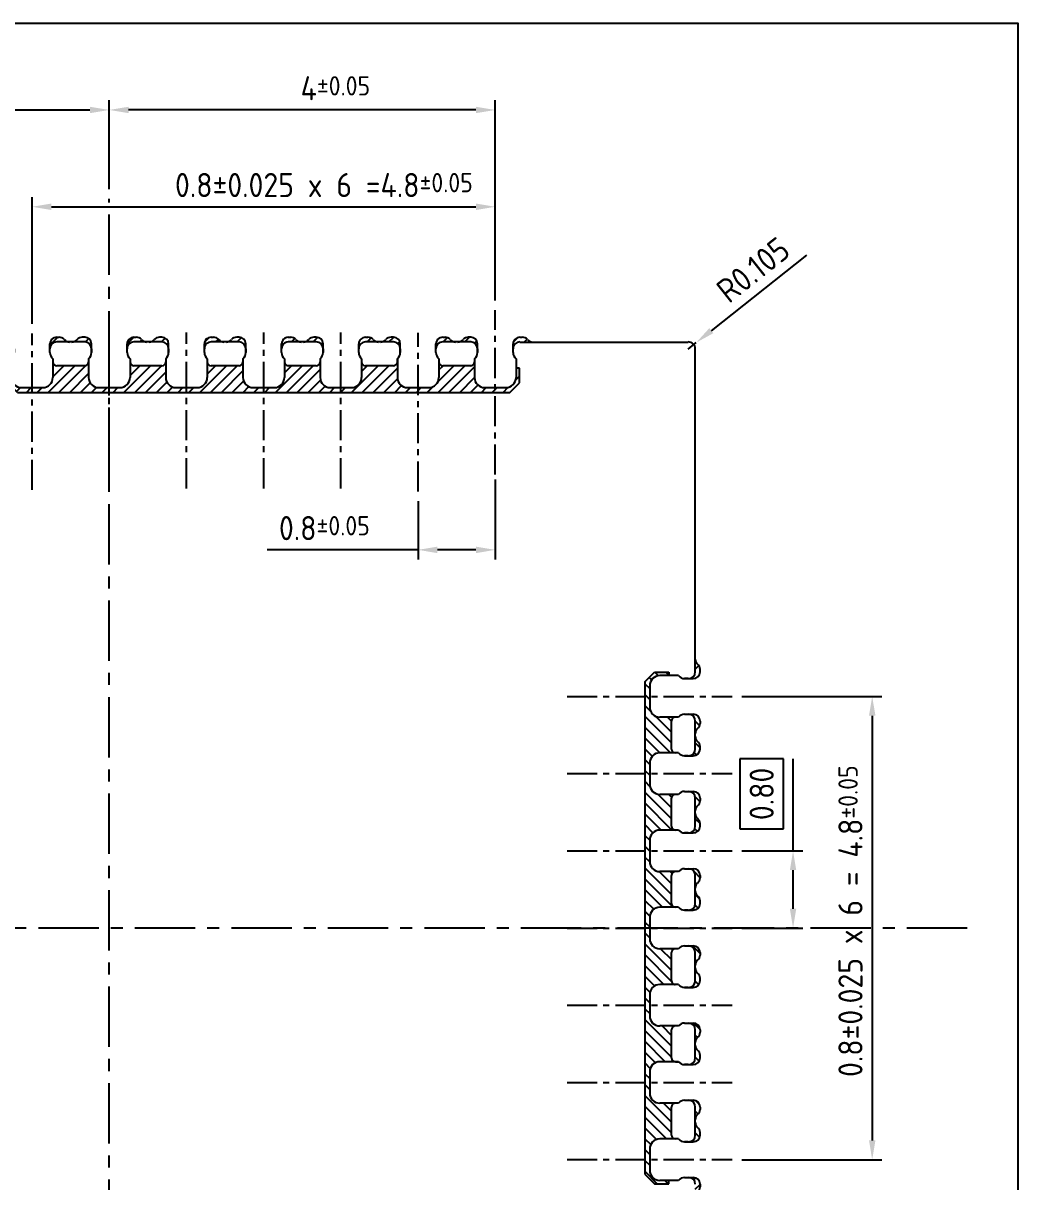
# Model space of a CAD drawing. Extents: x 1467 to 1931, y 226 to 529.
# Drawn here: x 1827.6 to 1930.7, y 335.5 to 455.5 of the extents above; entities that cross this region are included whole.
import ezdxf

# ---------------------------------------------------------------- set-up
doc = ezdxf.new("R2010")
doc.units = 0
doc.linetypes.add('AXES', pattern=[2, 1.25, -0.25, 0.25, -0.25])
doc.layers.add('AXIS', color=4, linetype='AXES', lineweight=25)
doc.layers.add('DIMENSIONS', color=3, linetype='Continuous', lineweight=25)
for name, color, linetype in [('bottom etching', 64, 'Continuous'), ('bottom leadframe', 7, 'Continuous'), ('leadframe', 7, 'Continuous'), ('top leadframe', 5, 'Continuous')]:
    doc.layers.add(name, color=color, linetype=linetype)
doc.styles.get("Standard").update_dxf_attribs({"font": 'ISOCP.SHX', "bigfont": 'bigfont.shx'})
doc.dimstyles.new('ST standard', dxfattribs={"dimtxt": 2.5, "dimasz": 3.5, "dimexe": 1, "dimexo": 1, "dimgap": 1, "dimtad": 1, "dimdec": 3, "dimdsep": 46, "dimtxsty": 'STANDARD', "dimcen": 0, "dimclrd": 3, "dimclre": 3, "dimclrt": 1, "dimadec": 0, "dimazin": 2, "dimtol": 1, "dimtp": 0.1, "dimtm": 0.1, "dimtfac": 0.8, "dimtdec": 3, "dimtmove": 0, "dimatfit": 3, "dimfxl": 1, "dimtolj": 2, "dimlwd": -1, "dimlwe": -1, "dimarcsym": 1})
doc.dimstyles.new('ST standard$0', dxfattribs={"dimtxt": 2.5, "dimasz": 2, "dimexe": 1, "dimexo": 1, "dimgap": 1, "dimtad": 1, "dimdec": 3, "dimdsep": 46, "dimtxsty": 'STANDARD', "dimcen": 0, "dimclrd": 3, "dimclre": 3, "dimclrt": 1, "dimadec": 0, "dimazin": 2, "dimtol": 1, "dimtp": 0.1, "dimtm": 0.1, "dimtfac": 0.8, "dimtdec": 3, "dimtmove": 0, "dimatfit": 3, "dimfxl": 1, "dimtolj": 2, "dimlwd": -1, "dimlwe": -1, "dimarcsym": 1})
pattern_1 = [(45, (31.19803, -19.82155), (-0.0561266, 0.0561266), [])]
pattern_2 = [(0, (33.5826, -10.5325), (0, 6.985), [5.08, -1.905]), (90, (33.5826, -10.5325), (-6.985, 4e-16), [5.08, -1.905])]
pattern_3 = [(45, (33.58265, -10.53248), (-0.0561266, 0.0561266), [])]

# ---------------------------------------------------------------- blocks, each defined once
blk = doc.blocks.new('*D14')
at = {"layer": 'AXIS', "color": 3, "linetype": 'ByBlock', "ltscale": 50, "transparency": 16777216}
for p, q in [((1788.52, 425.91), (1788.52, 447.52)), ((1836.52, 438.31), (1836.52, 447.52)), ((1790.52, 446.52), (1834.52, 446.52))]:
    blk.add_line(p, q, dxfattribs=at)
at = {"layer": 'AXIS', "color": 3, "ltscale": 50, "transparency": 16777216}
for points in [[(1790.52, 446.85), (1790.52, 446.19), (1788.52, 446.52)], [(1834.52, 446.85), (1834.52, 446.19), (1836.52, 446.52)]]:
    blk.add_solid(points, dxfattribs=at)
at = {"layer": 'Defpoints', "color": 0, "ltscale": 50, "transparency": 16777216}
for p in [(1836.52, 446.52), (1836.52, 437.31), (1788.52, 424.91)]:
    blk.add_point(p, dxfattribs=at)
at = {"layer": 'AXIS', "color": 1, "ltscale": 50, "transparency": 16777216, "insert": (1813.45, 448.77), "char_height": 2.5, "attachment_point": 5}
blk.add_mtext('\\A2;4.8{\\H2;±0.05}', dxfattribs=at)
blk = doc.blocks.new('*D15')
at = {"layer": 'AXIS', "color": 3, "linetype": 'ByBlock', "ltscale": 50, "transparency": 16777216}
for p, q in [((1836.52, 438.31), (1836.52, 447.52)), ((1876.52, 426.77), (1876.52, 447.52)), ((1874.52, 446.52), (1838.52, 446.52))]:
    blk.add_line(p, q, dxfattribs=at)
at = {"layer": 'AXIS', "color": 3, "ltscale": 50, "transparency": 16777216}
for points in [[(1838.52, 446.85), (1838.52, 446.19), (1836.52, 446.52)], [(1874.52, 446.85), (1874.52, 446.19), (1876.52, 446.52)]]:
    blk.add_solid(points, dxfattribs=at)
at = {"layer": 'Defpoints', "color": 0, "ltscale": 50, "transparency": 16777216}
for p in [(1836.52, 446.52), (1836.52, 437.31), (1876.52, 425.77)]:
    blk.add_point(p, dxfattribs=at)
at = {"layer": 'AXIS', "color": 1, "ltscale": 50, "transparency": 16777216, "insert": (1859.95, 448.77), "char_height": 2.5, "attachment_point": 5}
blk.add_mtext('\\A2;4{\\H2;±0.05}', dxfattribs=at)
blk = doc.blocks.new('*D18')
at = {"layer": 'AXIS', "color": 3, "linetype": 'ByBlock', "ltscale": 50, "transparency": 16777216}
for p, q in [((1828.52, 424.36), (1828.52, 437.49)), ((1876.52, 426.77), (1876.52, 437.49)), ((1830.52, 436.49), (1874.52, 436.49))]:
    blk.add_line(p, q, dxfattribs=at)
at = {"layer": 'AXIS', "color": 3, "ltscale": 50, "transparency": 16777216}
for points in [[(1830.52, 436.82), (1830.52, 436.15), (1828.52, 436.49)], [(1874.52, 436.82), (1874.52, 436.15), (1876.52, 436.49)]]:
    blk.add_solid(points, dxfattribs=at)
at = {"layer": 'Defpoints', "color": 0, "ltscale": 50, "transparency": 16777216}
for p in [(1876.52, 436.49), (1876.52, 425.77), (1828.52, 423.36)]:
    blk.add_point(p, dxfattribs=at)
at = {"layer": 'AXIS', "color": 1, "ltscale": 50, "transparency": 16777216, "insert": (1858.76, 438.74), "char_height": 2.5, "attachment_point": 5}
blk.add_mtext('\\A2;0.8%%P0.025 x 6 =4.8{\\H2;±0.05}', dxfattribs=at)
blk = doc.blocks.new('*D19')
at = {"layer": 'AXIS', "color": 3, "linetype": 'ByBlock', "ltscale": 50, "transparency": 16777216}
for p, q in [((1876.52, 408.24), (1876.52, 399.94)), ((1868.52, 405.98), (1868.52, 399.94)), ((1868.52, 400.94), (1852.88, 400.94)), ((1874.52, 400.94), (1870.52, 400.94))]:
    blk.add_line(p, q, dxfattribs=at)
at = {"layer": 'AXIS', "color": 3, "ltscale": 50, "transparency": 16777216}
for points in [[(1870.52, 401.27), (1870.52, 400.6), (1868.52, 400.94)], [(1874.52, 401.27), (1874.52, 400.6), (1876.52, 400.94)]]:
    blk.add_solid(points, dxfattribs=at)
at = {"layer": 'Defpoints', "color": 0, "ltscale": 50, "transparency": 16777216}
for p in [(1876.52, 409.24), (1868.52, 406.98), (1876.52, 400.94)]:
    blk.add_point(p, dxfattribs=at)
at = {"layer": 'AXIS', "color": 1, "ltscale": 50, "transparency": 16777216, "insert": (1858.81, 403.19), "char_height": 2.5, "attachment_point": 5}
blk.add_mtext('\\A2;0.8{\\H2;±0.05}', dxfattribs=at)
blk = doc.blocks.new('*D23')
at = {"layer": 'Defpoints', "color": 0, "ltscale": 50, "transparency": 16777216}
for p in [(1896.52, 421.75), (1897.34, 422.41)]:
    blk.add_point(p, dxfattribs=at)
at = {"layer": 'DIMENSIONS', "color": 3, "ltscale": 50, "transparency": 16777216}
for p, q in [((1908.79, 431.48), (1898.91, 423.65)), ((1896.52, 421.75), (1897.34, 422.41))]:
    blk.add_line(p, q, dxfattribs=at)
blk.add_solid([(1898.7, 423.91), (1899.12, 423.39), (1897.34, 422.41)], dxfattribs=at)
at = {"layer": 'DIMENSIONS', "color": 1, "ltscale": 50, "transparency": 16777216, "insert": (1903.24, 429.95), "char_height": 2.5, "attachment_point": 5, "rotation": 38.4044}
blk.add_mtext('\\A2;R0.105', dxfattribs=at)
blk = doc.blocks.new('lead bottom new')
at = {"layer": 'bottom leadframe'}
for p, q in [((-0.522, 0.255), (-0.522, 0.28)), ((-0.37, 0.185), (-0.452, 0.185)), ((-0.37, -0.185), (-0.452, -0.185)), ((-0.522, -0.255), (-0.522, -0.28))]:
    blk.add_line(p, q, dxfattribs=at)
at = {"layer": 'bottom leadframe', "ltscale": 50}
for p, q in [((-0.362, 0.185), (-0.392, 0.185)), ((-0.299, 0.215), (-0.105, 0.215)), ((0, -0.11), (0, 0.11)), ((-0.4, -0.185), (-0.362, -0.185)), ((-0.362, -0.185), (-0.392, -0.185)), ((-0.299, -0.215), (-0.105, -0.215))]:
    blk.add_line(p, q, dxfattribs=at)
for centre, radius, start, end in [((-0.542, 0.387), 0.07, 310.0052, 0), ((-0.403, 0.255), 0.07, 180, 270), ((-0.362, 0.265), 0.08, 270, 321.3178), ((-0.105, 0.11), 0.105, 0, 90), ((-0.105, -0.11), 0.105, 270, 0), ((-0.403, -0.255), 0.07, 90, 180), ((-0.362, -0.265), 0.08, 38.6822, 90), ((-0.542, -0.387), 0.07, 0, 49.9948)]:
    blk.add_arc(centre, radius, start, end, dxfattribs=at)
at = {"layer": 'bottom leadframe'}
for centre, start, end in [((-0.452, 0.28), 130.0052, 180), ((-0.452, 0.255), 180, 270), ((-0.452, -0.255), 90, 180), ((-0.452, -0.28), 180, 229.9948)]:
    blk.add_arc(centre, 0.07, start, end, dxfattribs=at)
blk = doc.blocks.new('power bar bottom leadframe')
at = {"layer": 'bottom etching', "ltscale": 50}
h = blk.add_hatch(dxfattribs=at)
h.set_pattern_fill('ANSI31', color=256, scale=0.025)
h.set_pattern_definition([(45, (31.98265, -4.98248), (-0.0561266, 0.0561266), [])])
h.paths.add_polyline_path([(-0.91, -0.05), (-0.69, -0.05, -0.414214), (-0.585, -0.155), (-0.585, -0.316, -0.414214), (-0.545, -0.276), (-0.255, -0.276, -0.414214), (-0.215, -0.316), (-0.215, -0.155, -0.414214), (-0.11, -0.05), (0.11, -0.05, -0.414214), (0.215, -0.155), (0.215, -0.316, -0.414214), (0.255, -0.276), (0.545, -0.276, -0.414214), (0.585, -0.316), (0.585, -0.155, -0.414214), (0.69, -0.05), (0.91, -0.05, -0.414214), (1.015, -0.155), (1.015, -0.316, -0.414214), (1.055, -0.276), (1.345, -0.276, -0.414214), (1.385, -0.316), (1.385, -0.155, -0.414214), (1.49, -0.05), (1.71, -0.05, -0.414214), (1.815, -0.155), (1.815, -0.316, -0.414214), (1.855, -0.276), (2.145, -0.276, -0.414214), (2.185, -0.316), (2.185, -0.155, -0.414214), (2.29, -0.05), (2.51, -0.05, -0.414214), (2.615, -0.155), (2.615, -0.25), (2.65, -0.25), (2.65, -0.1), (2.55, 0), (-2.55, 0), (-2.65, -0.1), (-2.65, -0.25), (-2.615, -0.25), (-2.615, -0.155, -0.414214), (-2.51, -0.05), (-2.29, -0.05, -0.414214), (-2.185, -0.155), (-2.185, -0.316, -0.414214), (-2.145, -0.276), (-1.855, -0.276, -0.414214), (-1.815, -0.316), (-1.815, -0.155, -0.414214), (-1.71, -0.05), (-1.49, -0.05, -0.414214), (-1.385, -0.155), (-1.385, -0.316, -0.414214), (-1.345, -0.276), (-1.055, -0.276, -0.414214), (-1.015, -0.316), (-1.015, -0.155, -0.414214)])
h = blk.add_hatch(dxfattribs=at)
h.set_pattern_fill('ANSI31', color=256, scale=0.025)
h.set_pattern_definition(pattern_1)
h.paths.add_polyline_path([(-2.013, -0.523), (-2.145, -0.523, -0.414214), (-2.215, -0.453), (-2.215, -0.503, 0.414214), (-2.145, -0.573), (-2.12, -0.573, 0.221671), (-2.066, -0.548, -0.221671)])
h = blk.add_hatch(dxfattribs=at)
h.set_pattern_fill('ANSI31', color=256, scale=0.025)
h.set_pattern_definition(pattern_1)
h.paths.add_polyline_path([(-1.785, -0.503), (-1.785, -0.453, -0.414214), (-1.855, -0.523), (-1.987, -0.523, -0.221671), (-1.934, -0.548, 0.221671), (-1.88, -0.573), (-1.855, -0.573, 0.414214)])
h = blk.add_hatch(dxfattribs=at)
h.set_pattern_fill('ANSI31', color=256, scale=0.025)
h.set_pattern_definition(pattern_1)
h.paths.add_polyline_path([(-1.266, -0.548, -0.221671), (-1.213, -0.523), (-1.345, -0.523, -0.414214), (-1.415, -0.453), (-1.415, -0.503, 0.414214), (-1.345, -0.573), (-1.32, -0.573, 0.221671)])
h = blk.add_hatch(dxfattribs=at)
h.set_pattern_fill('ANSI31', color=256, scale=0.025)
h.set_pattern_definition(pattern_1)
h.paths.add_polyline_path([(-0.985, -0.503), (-0.985, -0.453, -0.414214), (-1.055, -0.523), (-1.187, -0.523, -0.221671), (-1.134, -0.548, 0.221671), (-1.08, -0.573), (-1.055, -0.573, 0.414214)])
h = blk.add_hatch(dxfattribs=at)
h.set_pattern_fill('ANSI31', color=256, scale=0.025)
h.set_pattern_definition(pattern_1)
h.paths.add_polyline_path([(-0.466, -0.548, -0.221671), (-0.413, -0.523), (-0.545, -0.523, -0.414214), (-0.615, -0.453), (-0.615, -0.503, 0.414214), (-0.545, -0.573), (-0.52, -0.573, 0.221671)])
h = blk.add_hatch(dxfattribs=at)
h.set_pattern_fill('ANSI31', color=256, scale=0.025)
h.set_pattern_definition(pattern_1)
h.paths.add_polyline_path([(-0.185, -0.503), (-0.185, -0.453, -0.414214), (-0.255, -0.523), (-0.387, -0.523, -0.221671), (-0.334, -0.548, 0.221671), (-0.28, -0.573), (-0.255, -0.573, 0.414214)])
h = blk.add_hatch(dxfattribs=at)
h.set_pattern_fill('ANSI31', color=256, scale=0.025)
h.set_pattern_definition(pattern_1)
h.paths.add_polyline_path([(0.334, -0.548, -0.221671), (0.387, -0.523), (0.255, -0.523, -0.414214), (0.185, -0.453), (0.185, -0.503, 0.414214), (0.255, -0.573), (0.28, -0.573, 0.221671)])
h = blk.add_hatch(dxfattribs=at)
h.set_pattern_fill('ANSI31', color=256, scale=0.025)
h.set_pattern_definition(pattern_1)
h.paths.add_polyline_path([(0.615, -0.503), (0.615, -0.453, -0.414214), (0.545, -0.523), (0.413, -0.523, -0.221671), (0.466, -0.548, 0.221671), (0.52, -0.573), (0.545, -0.573, 0.414214)])
h = blk.add_hatch(dxfattribs=at)
h.set_pattern_fill('ANSI31', color=256, scale=0.025)
h.set_pattern_definition(pattern_1)
h.paths.add_polyline_path([(1.134, -0.548, -0.221671), (1.187, -0.523), (1.055, -0.523, -0.414214), (0.985, -0.453), (0.985, -0.503, 0.414214), (1.055, -0.573), (1.08, -0.573, 0.221671)])
h = blk.add_hatch(dxfattribs=at)
h.set_pattern_fill('ANSI31', color=256, scale=0.025)
h.set_pattern_definition(pattern_1)
h.paths.add_polyline_path([(1.415, -0.503), (1.415, -0.453, -0.414214), (1.345, -0.523), (1.213, -0.523, -0.221671), (1.266, -0.548, 0.221671), (1.32, -0.573), (1.345, -0.573, 0.414214)])
h = blk.add_hatch(dxfattribs=at)
h.set_pattern_fill('ANSI31', color=256, scale=0.025)
h.set_pattern_definition(pattern_1)
h.paths.add_polyline_path([(1.934, -0.548, -0.221671), (1.987, -0.523), (1.855, -0.523, -0.414214), (1.785, -0.453), (1.785, -0.503, 0.414214), (1.855, -0.573), (1.88, -0.573, 0.221671)])
h = blk.add_hatch(dxfattribs=at)
h.set_pattern_fill('ANSI31', color=256, scale=0.025)
h.set_pattern_definition(pattern_1)
h.paths.add_polyline_path([(2.215, -0.503), (2.215, -0.453, -0.414214), (2.145, -0.523), (2.013, -0.523, -0.221671), (2.066, -0.548, 0.221671), (2.12, -0.573), (2.145, -0.573, 0.414214)])
at = {"layer": 'bottom leadframe', "ltscale": 50}
for p, q in [((-2.65, -0.25), (-2.615, -0.25)), ((-2.65, -0.25), (-2.615, -0.25)), ((-1.385, -0.316), (-1.385, -0.35)), ((2.65, -0.25), (2.615, -0.25)), ((-2.585, -0.412, 0), (-2.585, -0.443, 0))]:
    blk.add_line(p, q, dxfattribs=at)
at = {"layer": 'leadframe', "ltscale": 50}
for p, q in [((-2.145, -0.523), (-1.855, -0.523)), ((-1.345, -0.523), (-1.055, -0.523)), ((-0.545, -0.523), (-0.255, -0.523)), ((0.255, -0.523), (0.545, -0.523)), ((1.055, -0.523), (1.345, -0.523)), ((1.855, -0.523), (2.145, -0.523))]:
    blk.add_line(p, q, dxfattribs=at)
at = {"layer": 'top leadframe', "ltscale": 50}
for p, q in [((-2.55, 0), (-2.65, -0.1)), ((2.55, 0), (-2.55, 0)), ((2.55, 0), (2.65, -0.1)), ((-2.65, -0.1), (-2.65, -0.25)), ((2.65, -0.1), (2.65, -0.25)), ((-2.65, -0.25), (-2.615, -0.25)), ((-2.145, -0.276), (-1.855, -0.276)), ((-1.345, -0.276), (-1.055, -0.276)), ((-0.545, -0.276), (-0.255, -0.276)), ((0.255, -0.276), (0.545, -0.276)), ((1.055, -0.276), (1.345, -0.276)), ((1.855, -0.276), (2.145, -0.276)), ((2.65, -0.25), (2.615, -0.25))]:
    blk.add_line(p, q, dxfattribs=at)
for centre, start, end in [((-2.145, -0.316), 90, 180), ((-1.855, -0.316), 0, 90), ((-1.345, -0.316), 90, 180), ((-1.055, -0.316), 0, 90), ((-0.545, -0.316), 90, 180), ((-0.255, -0.316), 0, 90), ((0.255, -0.316), 90, 180), ((0.545, -0.316), 0, 90), ((1.055, -0.316), 90, 180), ((1.345, -0.316), 0, 90), ((1.855, -0.316), 90, 180), ((2.145, -0.316), 0, 90)]:
    blk.add_arc(centre, 0.04, start, end, dxfattribs=at)
at = {"layer": 'leadframe', "ltscale": 50, "rotation": 90}
for p in [(-2.4, -0.05), (-1.6, -0.05), (-0.8, -0.05), (0, -0.05), (0.8, -0.05), (1.6, -0.05), (2.4, -0.05)]:
    blk.add_blockref('lead bottom new', p, dxfattribs=at)
blk = doc.blocks.new('bottom leadframe')
at = {"layer": 'bottom etching', "ltscale": 50}
h = blk.add_hatch(dxfattribs=at)
h.set_pattern_fill('ANSI31', color=256, scale=0.025)
h.set_pattern_definition(pattern_3)
h.paths.add_polyline_path([(4.28, 6.123), (4.255, 6.123, 0.414214), (4.185, 6.053), (4.185, 6.003, -0.414214), (4.255, 6.072), (4.387, 6.072, -0.221671), (4.334, 6.098, 0.221671)])
h = blk.add_hatch(dxfattribs=at)
h.set_pattern_fill('ANSI31', color=256, scale=0.025)
h.set_pattern_definition(pattern_3)
h.paths.add_polyline_path([(6.123, 2.68, 0.221671), (6.098, 2.734, -0.221671), (6.072, 2.787), (6.072, 2.655, -0.414214), (6.003, 2.585), (6.053, 2.585, 0.414214), (6.123, 2.655)])
h = blk.add_hatch(dxfattribs=at)
h.set_pattern_fill('ANSI31', color=256, scale=0.025)
h.set_pattern_definition(pattern_3)
h.paths.add_polyline_path([(6.123, -2.655, 0.414214), (6.053, -2.585), (6.003, -2.585, -0.414214), (6.072, -2.655), (6.072, -2.787, -0.221671), (6.098, -2.734, 0.221671), (6.123, -2.68)])
at = {"layer": 'leadframe', "ltscale": 50, "true_color": 0x727430}
h = blk.add_hatch(dxfattribs=at)
h.set_pattern_fill('ANGLE', color=67)
h.set_pattern_definition(pattern_2)
h.paths.add_polyline_path([(4.334, 6.098, 0.221671), (4.28, 6.123), (4.255, 6.123, 0.414214), (4.185, 6.053), (4.185, 6.003, -0.414214), (4.255, 6.072), (4.387, 6.072, -0.221671)])
h = blk.add_hatch(dxfattribs=at)
h.set_pattern_fill('ANGLE', color=67)
h.set_pattern_definition(pattern_2)
h.paths.add_polyline_path([(6.123, 2.68, 0.221671), (6.098, 2.734, -0.221671), (6.072, 2.787), (6.072, 2.655, -0.414214), (6.003, 2.585), (6.053, 2.585, 0.414214), (6.123, 2.655)])
h = blk.add_hatch(dxfattribs=at)
h.set_pattern_fill('ANGLE', color=67)
h.set_pattern_definition(pattern_2)
h.paths.add_polyline_path([(6.123, -2.655, 0.414214), (6.053, -2.585), (6.003, -2.585, -0.414214), (6.072, -2.655), (6.072, -2.787, -0.221671), (6.098, -2.734, 0.221671), (6.123, -2.68)])
at = {"layer": 'bottom leadframe', "ltscale": 50}
for p, q in [((4.255, 6.072), (6, 6.072)), ((6.072, 2.655), (6.072, 6))]:
    blk.add_line(p, q, dxfattribs=at)
blk.add_arc((6, 6), 0.0725, 359.9691, 90.0309, dxfattribs=at)
blk.add_arc((6, 6), 0.0725, 359.9691, 90.0309, dxfattribs=at)
at = {"layer": 'bottom etching', "ltscale": 50, "rotation": 180}
blk.add_blockref('power bar bottom leadframe', (1.6, 5.55), dxfattribs=at)
at = {"layer": 'leadframe', "ltscale": 50, "rotation": 90}
blk.add_blockref('power bar bottom leadframe', (5.55, 0), dxfattribs=at)
blk = doc.blocks.new('*D55')
at = {"layer": 'AXIS', "color": 3, "linetype": 'ByBlock', "ltscale": 50, "transparency": 16777216}
for p, q in [((1902.08, 385.75), (1916.58, 385.75)), ((1915.58, 383.75), (1915.58, 339.75)), ((1902.08, 337.75), (1916.58, 337.75))]:
    blk.add_line(p, q, dxfattribs=at)
at = {"layer": 'AXIS', "color": 3, "ltscale": 50, "transparency": 16777216}
for points in [[(1915.25, 383.75), (1915.92, 383.75), (1915.58, 385.75)], [(1915.25, 339.75), (1915.92, 339.75), (1915.58, 337.75)]]:
    blk.add_solid(points, dxfattribs=at)
at = {"layer": 'Defpoints', "color": 0, "ltscale": 50, "transparency": 16777216}
for p in [(1901.08, 385.75), (1901.08, 337.75), (1915.58, 337.75)]:
    blk.add_point(p, dxfattribs=at)
at = {"layer": 'AXIS', "color": 1, "ltscale": 50, "transparency": 16777216, "insert": (1913.33, 361.75), "char_height": 2.5, "attachment_point": 5, "rotation": 90}
blk.add_mtext('\\A2; 0.8%%P0.025 x 6 = 4.8{\\H2;±0.05}', dxfattribs=at)
blk = doc.blocks.new('*D56')
at = {"layer": 'Defpoints', "color": 0, "ltscale": 50, "transparency": 16777216}
for p in [(1901.08, 369.75), (1907.38, 369.75), (1901.08, 361.75)]:
    blk.add_point(p, dxfattribs=at)
at = {"layer": 'DIMENSIONS', "color": 3, "ltscale": 50, "transparency": 16777216}
for p, q in [((1906.38, 379.28), (1901.88, 379.28)), ((1901.88, 379.28), (1901.88, 372.02)), ((1906.38, 372.02), (1906.38, 379.28)), ((1907.38, 369.75), (1907.38, 379.28)), ((1901.88, 372.02), (1906.38, 372.02)), ((1907.38, 363.75), (1907.38, 367.75))]:
    blk.add_line(p, q, dxfattribs=at)
at = {"layer": 'DIMENSIONS', "color": 3, "linetype": 'ByBlock', "ltscale": 50, "transparency": 16777216}
for p, q in [((1902.08, 369.75), (1908.38, 369.75)), ((1902.08, 361.75), (1908.38, 361.75))]:
    blk.add_line(p, q, dxfattribs=at)
at = {"layer": 'DIMENSIONS', "color": 3, "ltscale": 50, "transparency": 16777216}
for points in [[(1907.05, 367.75), (1907.71, 367.75), (1907.38, 369.75)], [(1907.05, 363.75), (1907.71, 363.75), (1907.38, 361.75)]]:
    blk.add_solid(points, dxfattribs=at)
at = {"layer": 'DIMENSIONS', "color": 1, "ltscale": 50, "transparency": 16777216, "insert": (1904.13, 375.65), "char_height": 2.5, "attachment_point": 5, "rotation": 90}
blk.add_mtext('\\A2;0.80', dxfattribs=at)

msp = doc.modelspace()

# ---------------------------------------------------------------- linework, layer by layer
at = {"layer": 'AXIS', "ltscale": 5}
for p, q in [((1836.5213, 289.4362), (1836.5213, 437.3056)), ((1925.423, 361.753), (1744.3685, 361.753))]:
    msp.add_line(p, q, dxfattribs=at)
at = {"layer": 'AXIS', "ltscale": 2.5}
for p, q in [((1876.5213, 408.7407), (1876.5213, 425.7652)), ((1828.5213, 407.1407), (1828.5213, 423.3637)), ((1836.5213, 407.3017), (1836.5213, 423.4489)), ((1844.5213, 407.3017), (1844.5213, 423.4489)), ((1852.5213, 407.3017), (1852.5213, 423.4489)), ((1860.5213, 407.3017), (1860.5213, 423.4489)), ((1868.5213, 406.9843), (1868.5213, 423.4223)), ((1883.9654, 385.753), (1901.0771, 385.753)), ((1883.9654, 377.753), (1901.0771, 377.753)), ((1883.9654, 369.753), (1901.0771, 369.753)), ((1883.9654, 361.753), (1901.0771, 361.753)), ((1883.9654, 353.753), (1901.0771, 353.753)), ((1883.9654, 345.753), (1901.0771, 345.753)), ((1883.9654, 337.753), (1901.0771, 337.753))]:
    msp.add_line(p, q, dxfattribs=at)
at = {"layer": 'top leadframe', "color": 0}
msp.add_lwpolyline([(1930.6734, 283.6569), (1732.8751, 283.6569), (1732.8751, 455.5122), (1930.6734, 455.5122)], close=True, dxfattribs=at)

# ---------------------------------------------------------------- block references
at = {"layer": 'leadframe', "ltscale": 50, "xscale": 10, "yscale": 10, "zscale": 10}
msp.add_blockref('bottom leadframe', (1836.5213, 361.753), dxfattribs=at)

# ---------------------------------------------------------------- dimensions: what is measured, and where the dimension line sits
at = {"layer": 'AXIS', "ltscale": 50}
for base, p1, p2, picture, middle in [((1836.5213, 446.5198), (1788.5213, 424.9132), (1836.5213, 437.3056), '*D14', (1813.4475, 446.5198)), ((1836.5213, 446.5198), (1876.5213, 425.7652), (1836.5213, 437.3056), '*D15', (1859.9475, 446.5198)), ((1876.5213, 400.9359), (1868.5213, 406.9843), (1876.5213, 409.2407), '*D19', (1858.8106, 400.9359))]:
    dim = msp.add_linear_dim(base=base, p1=p1, p2=p2, dimstyle='ST standard$0', override={"dimlfac": 0.1, "dimtp": 0.05, "dimtm": 0.05}, dxfattribs=at)
    dim.commit()
    dim.dimension.update_dxf_attribs({"geometry": picture, "text_midpoint": middle, "dimtype": 128})
dim = msp.add_linear_dim(base=(1876.5213, 436.4854), p1=(1828.5213, 423.3637), p2=(1876.5213, 425.7652), text='0.8%%P0.025 x 6 =<>', dimstyle='ST standard$0', override={"dimlfac": 0.1, "dimtp": 0.05, "dimtm": 0.05}, dxfattribs=at)
dim.commit()
dim.dimension.update_dxf_attribs({"geometry": '*D18', "text_midpoint": (1858.7634, 436.4854), "dimtype": 128})
dim = msp.add_linear_dim(base=(1915.5825, 337.753), p1=(1901.0771, 385.753), p2=(1901.0771, 337.753), angle=90, text=' 0.8%%P0.025 x 6 = <>', dimstyle='ST standard$0', override={"dimlfac": 0.1, "dimtp": 0.05, "dimtm": 0.05}, dxfattribs=at)
dim.commit()
dim.dimension.update_dxf_attribs({"geometry": '*D55', "text_midpoint": (1913.3323, 361.753)})
at = {"layer": 'DIMENSIONS', "ltscale": 50}
dim = msp.add_radius_dim(center=(1896.5213, 421.753), mpoint=(1897.3441, 422.4052), dimstyle='ST standard', override={"dimasz": 2, "dimlfac": 0.1, "dimtol": 0, "dimtp": 0.025, "dimtm": 0.025}, dxfattribs=at)
dim.commit()
dim.dimension.update_dxf_attribs({"geometry": '*D23', "text_midpoint": (1903.2357, 429.9468)})
dim = msp.add_linear_dim(base=(1907.3801, 369.753), p1=(1901.0771, 361.753), p2=(1901.0771, 369.753), angle=90, dimstyle='ST standard$0', override={"dimgap": -1, "dimdec": 2, "dimlfac": 0.1, "dimzin": 0, "dimtol": 0, "dimtp": 0.02, "dimtm": 0.02}, dxfattribs=at)
dim.commit()
dim.dimension.update_dxf_attribs({"geometry": '*D56', "text_midpoint": (1907.3801, 375.6509), "dimtype": 128})

doc.saveas('drawing.dxf')
